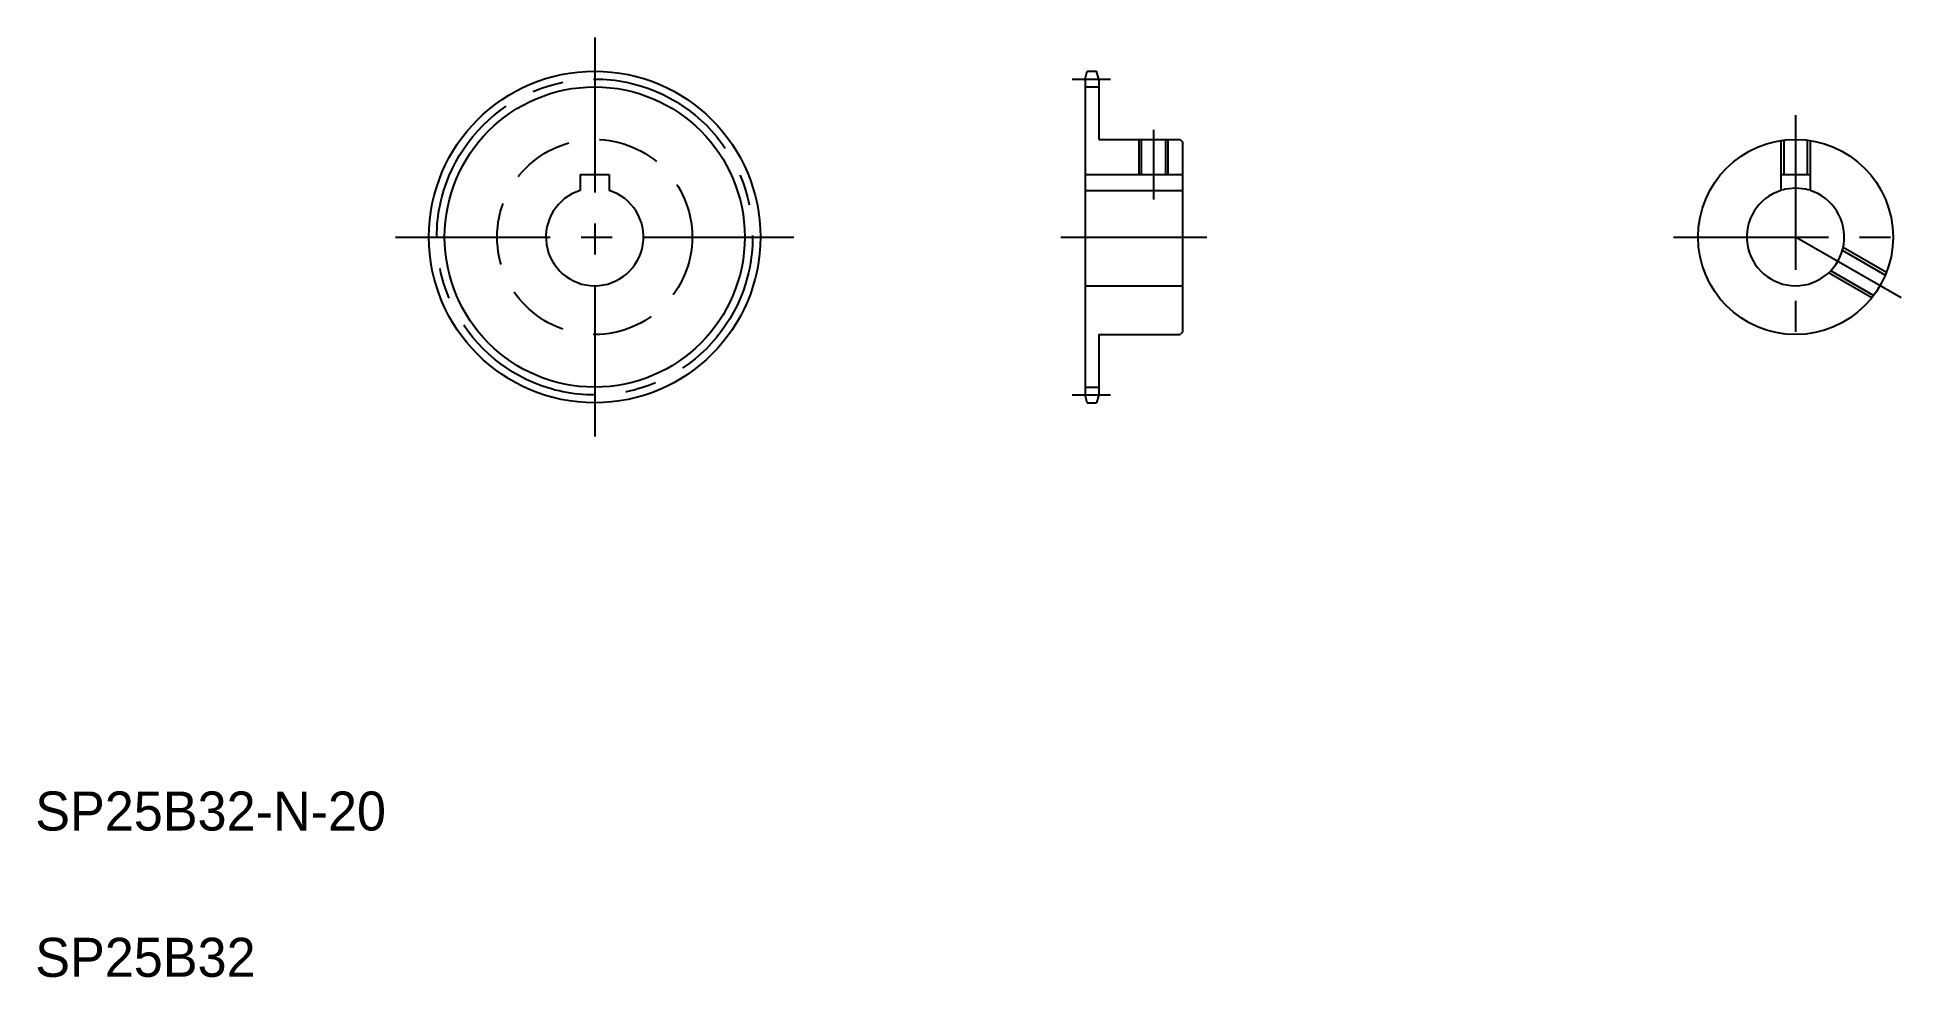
# Model space of a CAD drawing. Extents: x 20 to 406, y 20 to 213.
import ezdxf

# ---------------------------------------------------------------- set-up
doc = ezdxf.new("R2010")
doc.units = 0
doc.linetypes.add('CENTER', pattern=[50.8, 31.75, -6.35, 6.35, -6.35])
doc.linetypes.add('DASHED', pattern=[19.05, 12.7, -6.35])
doc.layers.get('0').update_dxf_attribs({"linetype": 'CONTINUOUS'})
doc.layers.add('CENTER', color=1, linetype='CENTER')

msp = doc.modelspace()

# ---------------------------------------------------------------- linework, layer by layer
at = {"color": 7, "linetype": 'CONTINUOUS'}
for p, q in [((235.37, 204.09), (235.8, 205.7)), ((235.8, 205.7), (237.74, 205.7)), ((238.17, 204.09), (237.74, 205.7)), ((235.37, 204.09), (235.37, 139.31)), ((235.37, 202.48), (238.17, 202.48)), ((238.17, 204.09), (238.17, 191.7)), ((238.17, 204.09), (238.17, 204.09)), ((238.17, 204.09), (238.17, 204.09)), ((238.17, 191.7), (254.87, 191.7)), ((246.87, 191.7), (246.87, 184.5)), ((251.87, 191.7), (251.87, 184.5)), ((254.87, 191.7), (255.37, 191.2)), ((255.37, 191.2), (255.37, 152.2)), ((131.77, 184.5), (137.77, 184.5)), ((131.77, 184.5), (131.77, 181.24)), ((137.77, 184.5), (137.77, 181.24)), ((137.77, 183.69), (137.77, 183.69)), ((137.77, 182.87), (137.77, 182.87)), ((235.37, 184.5), (255.37, 184.5)), ((378.11, 184.5), (384.11, 184.5)), ((378.11, 184.5), (378.11, 181.24)), ((384.11, 184.5), (384.11, 181.24)), ((235.37, 181.24), (255.37, 181.24)), ((235.37, 161.7), (255.37, 161.7)), ((238.17, 151.7), (238.17, 139.31)), ((238.17, 151.7), (254.87, 151.7)), ((255.37, 152.2), (254.87, 151.7)), ((235.37, 140.92), (238.17, 140.92)), ((235.8, 137.7), (235.37, 139.31)), ((238.17, 139.31), (237.74, 137.7)), ((235.8, 137.7), (237.74, 137.7))]:
    msp.add_line(p, q, dxfattribs=at)
at = {"color": 3, "linetype": 'CONTINUOUS'}
for p, q in [((246.37, 191.7), (246.37, 184.5)), ((252.37, 191.7), (252.37, 184.5))]:
    msp.add_line(p, q, dxfattribs=at)
at = {"color": 3, "linetype": 'DASHED'}
for p, q in [((378.11, 191.48), (378.11, 184.5)), ((378.71, 191.56), (378.71, 184.5)), ((383.51, 191.56), (383.51, 184.5)), ((384.11, 191.48), (384.11, 184.5)), ((399.51, 163.85), (390.72, 168.93)), ((399.74, 164.41), (390.87, 169.53)), ((396.74, 159.22), (387.87, 164.34)), ((397.11, 159.7), (388.32, 164.77))]:
    msp.add_line(p, q, dxfattribs=at)
at = {"color": 7, "linetype": 'CONTINUOUS'}
for centre, radius in [((134.77, 171.7), 34), ((381.11, 171.7), 20)]:
    msp.add_circle(centre, radius, dxfattribs=at)
at = {"color": 3, "linetype": 'CONTINUOUS'}
msp.add_circle((134.77, 171.7), 30.78, dxfattribs=at)
at = {"color": 3, "linetype": 'DASHED'}
msp.add_circle((134.77, 171.7), 20, dxfattribs=at)
at = {"color": 3, "linetype": 'CONTINUOUS'}
msp.add_arc((381.11, 171.7), 10, 74.3357, 105.6643, dxfattribs=at)
at = {"color": 7, "linetype": 'CONTINUOUS'}
for centre in [(134.77, 171.7), (381.11, 171.7)]:
    msp.add_arc(centre, 10, 107.4576, 72.5424, dxfattribs=at)
at = {"layer": 'CENTER', "color": 1, "linetype": 'CENTER'}
for p, q in [((134.77, 212.59), (134.77, 130.82)), ((232.7, 204.09), (240.59, 204.09)), ((381.11, 196.7), (381.11, 146.7)), ((249.37, 193.7), (249.37, 179.4)), ((93.88, 171.7), (175.65, 171.7)), ((230.37, 171.7), (260.37, 171.7)), ((356.11, 171.7), (406.11, 171.7)), ((402.76, 159.2), (381.11, 171.7)), ((232.7, 139.31), (240.59, 139.31))]:
    msp.add_line(p, q, dxfattribs=at)
msp.add_circle((134.77, 171.7), 32.39, dxfattribs=at)

# ---------------------------------------------------------------- texts
at = {"color": 7, "linetype": 'CONTINUOUS'}
for s, p in [('SP25B32-N-20', (20, 50)), ('SP25B32', (20, 20))]:
    msp.add_text(s, height=8, dxfattribs=at).set_placement(p)

doc.saveas('drawing.dxf')
